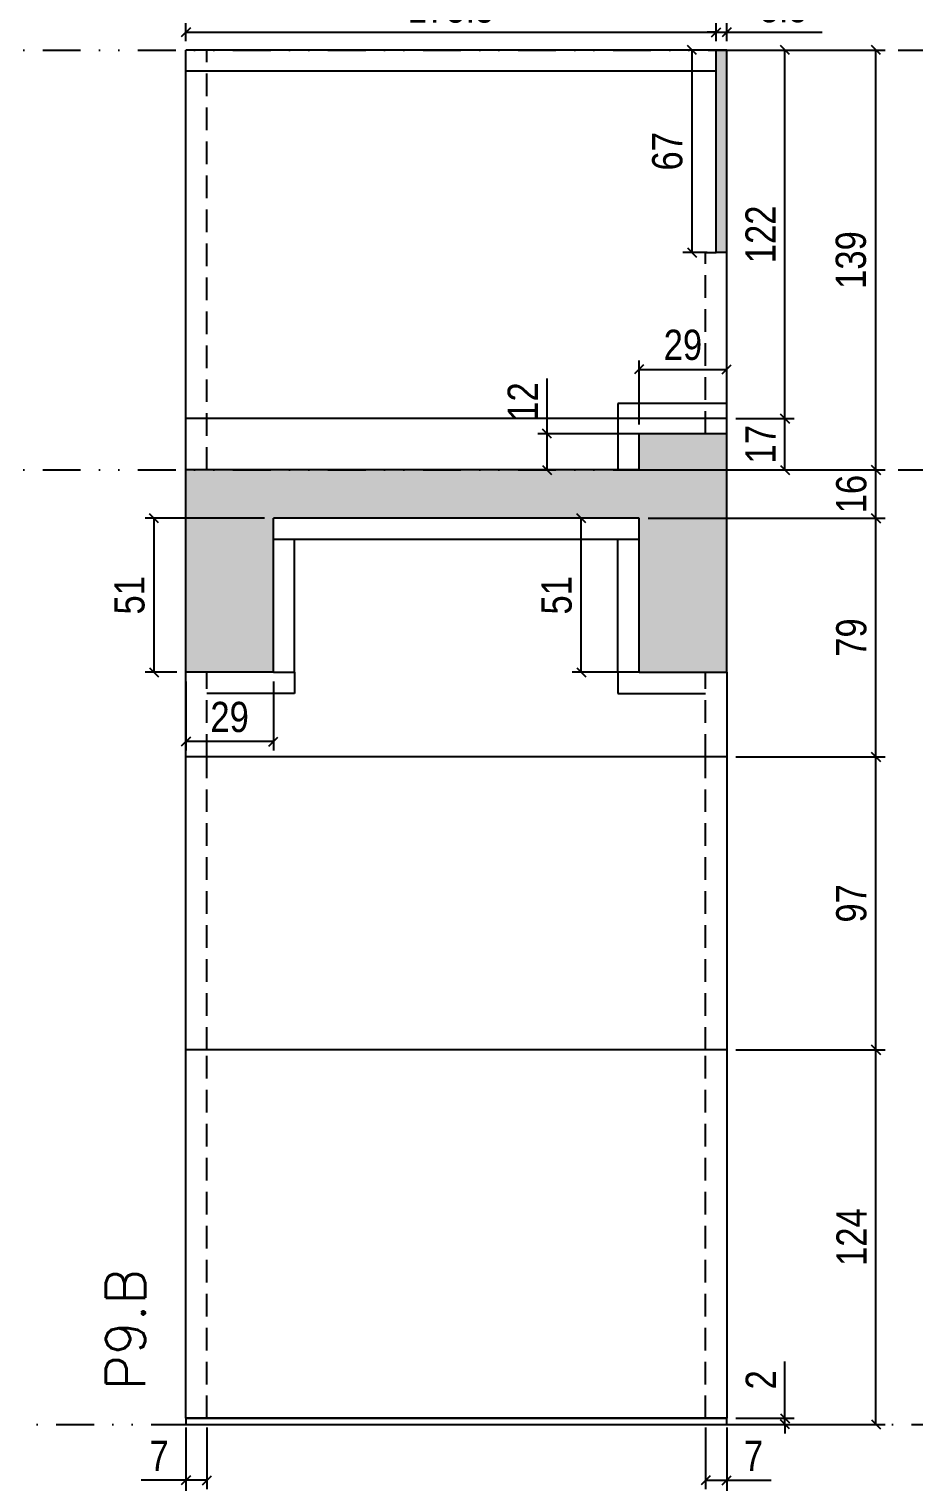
# Model space of a CAD drawing. Extents: x 14400 to 24104, y -21631 to 6985.
# Drawn here: x 20002.8 to 20295.6, y 2809.2 to 3290.3 of the extents above; entities that cross this region are included whole.
import ezdxf

# ---------------------------------------------------------------- set-up
doc = ezdxf.new("R2010")
doc.units = 0
doc.linetypes.add('DIVIDE2', pattern=[0.625, 0.25, -0.125, 0, -0.125, 0, -0.125])
doc.linetypes.add('HIDDEN', pattern=[0.375, 0.25, -0.125])
for name, color, linetype in [('COTA', 241, 'Continuous'), ('Nível', 160, 'Continuous'), ('Painéis', 200, 'Continuous'), ('SARR_2.2x10', 60, 'Continuous'), ('SARR_2.2x7', 40, 'Continuous')]:
    doc.layers.add(name, color=color, linetype=linetype)
doc.layers.add('Texto Seção', color=7, linetype='Continuous', lineweight=15)
doc.styles.add('COTA TECNICA', font='techl___.ttf', dxfattribs={"height": 10})
doc.styles.add('COTA TECNICA-50', font='techl___.ttf', dxfattribs={"height": 10})
doc.styles.add('REGUA-120', font='ROMANS.shx', dxfattribs={"height": 15})
doc.dimstyles.new('COTA PAINEL-50', dxfattribs={"dimtxt": 10, "dimasz": 3, "dimexe": 3, "dimexo": 3, "dimgap": 3, "dimtad": 1, "dimdec": 1, "dimzin": 12, "dimdsep": 46, "dimtxsty": 'COTA TECNICA-50', "dimblk1": 'OBLIQUE', "dimblk2": 'OBLIQUE', "dimsah": 1, "dimcen": 0.9, "dimclrd": 4, "dimclre": 4, "dimclrt": 240, "dimadec": 1, "dimazin": 3, "dimtfac": 1, "dimtdec": 1, "dimtmove": 0, "dimatfit": 3, "dimfxl": 1, "dimtolj": 1, "dimtzin": 12, "dimarcsym": 0})
doc.dimstyles.new('PAINEL', dxfattribs={"dimtxt": 10, "dimasz": 3, "dimexe": 3, "dimexo": 3, "dimgap": 3, "dimtad": 1, "dimdec": 1, "dimzin": 12, "dimdsep": 46, "dimtxsty": 'COTA TECNICA', "dimblk1": 'OBLIQUE', "dimblk2": 'OBLIQUE', "dimsah": 1, "dimcen": 0.9, "dimclrd": 4, "dimclre": 4, "dimclrt": 240, "dimadec": 1, "dimazin": 3, "dimtfac": 1, "dimtdec": 1, "dimtmove": 0, "dimatfit": 3, "dimfxl": 1, "dimtolj": 1, "dimtzin": 12, "dimarcsym": 0})

# ---------------------------------------------------------------- blocks, each defined once
blk = doc.blocks.new('_Oblique')
at = {"color": 0, "linetype": 'ByBlock', "lineweight": -2}
blk.add_line((-0.5, -0.5), (0.5, 0.5), dxfattribs=at)
blk = doc.blocks.new('*D1096')
at = {"layer": 'COTA', "color": 4, "lineweight": -2, "transparency": 16777216}
for p, q in [((20054.63, 2827.29), (20054.63, 2784.61)), ((20233.63, 2827.29), (20233.63, 2784.61)), ((20233.63, 2787.61), (20054.63, 2787.61))]:
    blk.add_line(p, q, dxfattribs=at)
at = {"layer": 'Defpoints', "color": 0, "transparency": 16777216}
for p in [(20054.63, 2830.29), (20233.63, 2830.29), (20054.63, 2787.61)]:
    blk.add_point(p, dxfattribs=at)
at = {"layer": 'COTA', "color": 4, "lineweight": -2, "transparency": 16777216, "xscale": 3, "yscale": 3, "zscale": 3, "rotation": 180}
blk.add_blockref('_Oblique', (20054.63, 2787.61), dxfattribs=at)
at = {"layer": 'COTA', "color": 4, "lineweight": -2, "transparency": 16777216, "xscale": 3, "yscale": 3, "zscale": 3}
blk.add_blockref('_Oblique', (20233.63, 2787.61), dxfattribs=at)
at = {"layer": 'COTA', "color": 240, "transparency": 16777216, "insert": (20144.13, 2795.71), "char_height": 10, "attachment_point": 5, "style": 'COTA TECNICA'}
blk.add_mtext('\\A1;179', dxfattribs=at)
blk = doc.blocks.new('*D1097')
at = {"layer": 'COTA', "color": 4, "lineweight": -2, "transparency": 16777216}
for p, q in [((20226.63, 2827.29), (20226.63, 2806.78)), ((20233.63, 2825.29), (20233.63, 2806.78)), ((20226.63, 2809.78), (20233.63, 2809.78)), ((20233.63, 2809.78), (20248.36, 2809.78))]:
    blk.add_line(p, q, dxfattribs=at)
at = {"layer": 'Defpoints', "color": 0, "transparency": 16777216}
for p in [(20226.63, 2830.29), (20233.63, 2828.29), (20233.63, 2809.78)]:
    blk.add_point(p, dxfattribs=at)
at = {"layer": 'COTA', "color": 4, "lineweight": -2, "transparency": 16777216, "xscale": 3, "yscale": 3, "zscale": 3, "rotation": 180}
blk.add_blockref('_Oblique', (20226.63, 2809.78), dxfattribs=at)
at = {"layer": 'COTA', "color": 4, "lineweight": -2, "transparency": 16777216, "xscale": 3, "yscale": 3, "zscale": 3}
blk.add_blockref('_Oblique', (20233.63, 2809.78), dxfattribs=at)
at = {"layer": 'COTA', "color": 240, "transparency": 16777216, "insert": (20242.5, 2817.85), "char_height": 10, "attachment_point": 5, "style": 'COTA TECNICA-50'}
blk.add_mtext('\\A1;7', dxfattribs=at)
blk = doc.blocks.new('*D1098')
at = {"layer": 'COTA', "color": 4, "lineweight": -2, "transparency": 16777216}
for p, q in [((20054.63, 2825.29), (20054.63, 2806.78)), ((20061.63, 2827.29), (20061.63, 2806.78)), ((20054.63, 2809.78), (20039.9, 2809.78)), ((20061.63, 2809.78), (20054.63, 2809.78))]:
    blk.add_line(p, q, dxfattribs=at)
at = {"layer": 'Defpoints', "color": 0, "transparency": 16777216}
for p in [(20061.63, 2830.29), (20054.63, 2828.29), (20054.63, 2809.78)]:
    blk.add_point(p, dxfattribs=at)
at = {"layer": 'COTA', "color": 4, "lineweight": -2, "transparency": 16777216, "xscale": 3, "yscale": 3, "zscale": 3, "rotation": 180}
blk.add_blockref('_Oblique', (20054.63, 2809.78), dxfattribs=at)
at = {"layer": 'COTA', "color": 4, "lineweight": -2, "transparency": 16777216, "xscale": 3, "yscale": 3, "zscale": 3}
blk.add_blockref('_Oblique', (20061.63, 2809.78), dxfattribs=at)
at = {"layer": 'COTA', "color": 240, "transparency": 16777216, "insert": (20045.77, 2817.85), "char_height": 10, "attachment_point": 5, "style": 'COTA TECNICA-50'}
blk.add_mtext('\\A1;7', dxfattribs=at)
blk = doc.blocks.new('*D1118')
at = {"layer": 'COTA', "color": 4, "linetype": 'ByBlock', "lineweight": -2, "transparency": 16777216}
for p, q in [((20236.63, 2952.29), (20286, 2952.29)), ((20283, 2828.29), (20283, 2952.29)), ((20236.63, 2828.29), (20286, 2828.29))]:
    blk.add_line(p, q, dxfattribs=at)
at = {"layer": 'Defpoints', "color": 0, "linetype": 'ByBlock', "transparency": 16777216}
for p in [(20233.63, 2952.29), (20283, 2952.29), (20233.63, 2828.29)]:
    blk.add_point(p, dxfattribs=at)
at = {"layer": 'COTA', "color": 4, "linetype": 'ByBlock', "lineweight": -2, "transparency": 16777216, "xscale": 3, "yscale": 3, "zscale": 3}
for p, rotation in [((20283, 2952.29), 90), ((20283, 2828.29), 270)]:
    blk.add_blockref('_Oblique', p, dxfattribs=dict(at, rotation=rotation))
at = {"layer": 'COTA', "color": 240, "linetype": 'ByBlock', "transparency": 16777216, "insert": (20274.93, 2890.29), "char_height": 10, "attachment_point": 5, "rotation": 90, "style": 'COTA TECNICA'}
blk.add_mtext('\\A1;124', dxfattribs=at)
blk = doc.blocks.new('*D1099')
at = {"layer": 'COTA', "color": 4, "lineweight": -2, "transparency": 16777216}
for p, q in [((20252.89, 2830.29), (20252.89, 2849.09)), ((20236.63, 2830.29), (20255.89, 2830.29)), ((20252.89, 2828.29), (20252.89, 2830.29)), ((20236.63, 2828.29), (20255.89, 2828.29)), ((20252.89, 2828.29), (20252.89, 2825.29))]:
    blk.add_line(p, q, dxfattribs=at)
at = {"layer": 'Defpoints', "color": 0, "transparency": 16777216}
for p in [(20233.63, 2830.29), (20233.63, 2828.29), (20252.89, 2828.29)]:
    blk.add_point(p, dxfattribs=at)
at = {"layer": 'COTA', "color": 4, "lineweight": -2, "transparency": 16777216, "xscale": 3, "yscale": 3, "zscale": 3}
for p, rotation in [((20252.89, 2830.29), 270), ((20252.89, 2828.29), 90)]:
    blk.add_blockref('_Oblique', p, dxfattribs=dict(at, rotation=rotation))
at = {"layer": 'COTA', "color": 240, "transparency": 16777216, "insert": (20244.89, 2843.03), "char_height": 10, "attachment_point": 5, "rotation": 90, "style": 'COTA TECNICA-50'}
blk.add_mtext('\\A1;2', dxfattribs=at)
blk = doc.blocks.new('*D1119')
at = {"layer": 'COTA', "color": 4, "linetype": 'ByBlock', "lineweight": -2, "transparency": 16777216}
for p, q in [((20236.63, 2952.29), (20286, 2952.29)), ((20283, 2828.29), (20283, 2952.29)), ((20236.63, 2828.29), (20286, 2828.29))]:
    blk.add_line(p, q, dxfattribs=at)
at = {"layer": 'Defpoints', "color": 0, "linetype": 'ByBlock', "transparency": 16777216}
for p in [(20233.63, 2952.29), (20283, 2952.29), (20233.63, 2828.29)]:
    blk.add_point(p, dxfattribs=at)
at = {"layer": 'COTA', "color": 4, "linetype": 'ByBlock', "lineweight": -2, "transparency": 16777216, "xscale": 3, "yscale": 3, "zscale": 3}
for p, rotation in [((20283, 2952.29), 90), ((20283, 2828.29), 270)]:
    blk.add_blockref('_Oblique', p, dxfattribs=dict(at, rotation=rotation))
at = {"layer": 'COTA', "color": 240, "linetype": 'ByBlock', "transparency": 16777216, "insert": (20274.93, 2890.29), "char_height": 10, "attachment_point": 5, "rotation": 90, "style": 'COTA TECNICA'}
blk.add_mtext('\\A1;124', dxfattribs=at)
blk = doc.blocks.new('*D1120')
at = {"layer": 'COTA', "color": 4, "lineweight": -2, "transparency": 16777216}
for p, q in [((20236.63, 3049.29), (20286, 3049.29)), ((20283, 2952.29), (20283, 3049.29)), ((20236.63, 2952.29), (20286, 2952.29))]:
    blk.add_line(p, q, dxfattribs=at)
at = {"layer": 'Defpoints', "color": 0, "transparency": 16777216}
for p in [(20233.63, 3049.29), (20283, 3049.29), (20233.63, 2952.29)]:
    blk.add_point(p, dxfattribs=at)
at = {"layer": 'COTA', "color": 4, "lineweight": -2, "transparency": 16777216, "xscale": 3, "yscale": 3, "zscale": 3}
for p, rotation in [((20283, 3049.29), 90), ((20283, 2952.29), 270)]:
    blk.add_blockref('_Oblique', p, dxfattribs=dict(at, rotation=rotation))
at = {"layer": 'COTA', "color": 240, "transparency": 16777216, "insert": (20274.9, 3000.79), "char_height": 10, "attachment_point": 5, "rotation": 90, "style": 'COTA TECNICA'}
blk.add_mtext('\\A1;97', dxfattribs=at)
blk = doc.blocks.new('*D1121')
at = {"layer": 'COTA', "color": 4, "lineweight": -2, "transparency": 16777216}
for p, q in [((20054.63, 3074.29), (20054.63, 3051.35)), ((20083.63, 3074.29), (20083.63, 3051.35)), ((20083.63, 3054.35), (20054.63, 3054.35))]:
    blk.add_line(p, q, dxfattribs=at)
at = {"layer": 'Defpoints', "color": 0, "transparency": 16777216}
for p in [(20054.63, 3077.29), (20083.63, 3077.29), (20054.63, 3054.35)]:
    blk.add_point(p, dxfattribs=at)
at = {"layer": 'COTA', "color": 4, "lineweight": -2, "transparency": 16777216, "xscale": 3, "yscale": 3, "zscale": 3, "rotation": 180}
blk.add_blockref('_Oblique', (20054.63, 3054.35), dxfattribs=at)
at = {"layer": 'COTA', "color": 4, "lineweight": -2, "transparency": 16777216, "xscale": 3, "yscale": 3, "zscale": 3}
blk.add_blockref('_Oblique', (20083.63, 3054.35), dxfattribs=at)
at = {"layer": 'COTA', "color": 240, "transparency": 16777216, "insert": (20069.13, 3062.44), "char_height": 10, "attachment_point": 5, "style": 'COTA TECNICA'}
blk.add_mtext('\\A1;29', dxfattribs=at)
blk = doc.blocks.new('*D1122')
at = {"layer": 'COTA', "color": 4, "lineweight": -2, "transparency": 16777216}
for p, q in [((20054.63, 3286.29), (20054.63, 3292.22)), ((20230.13, 3286.29), (20230.13, 3292.22)), ((20054.63, 3289.22), (20230.13, 3289.22))]:
    blk.add_line(p, q, dxfattribs=at)
at = {"layer": 'Defpoints', "color": 0, "transparency": 16777216}
for p in [(20230.13, 3289.22), (20054.63, 3283.29), (20230.13, 3283.29)]:
    blk.add_point(p, dxfattribs=at)
at = {"layer": 'COTA', "color": 4, "lineweight": -2, "transparency": 16777216, "xscale": 3, "yscale": 3, "zscale": 3, "rotation": 180}
blk.add_blockref('_Oblique', (20054.63, 3289.22), dxfattribs=at)
at = {"layer": 'COTA', "color": 4, "lineweight": -2, "transparency": 16777216, "xscale": 3, "yscale": 3, "zscale": 3}
blk.add_blockref('_Oblique', (20230.13, 3289.22), dxfattribs=at)
at = {"layer": 'COTA', "color": 240, "transparency": 16777216, "insert": (20142.38, 3297.33), "char_height": 10, "attachment_point": 5, "style": 'COTA TECNICA'}
blk.add_mtext('\\A1;175.5', dxfattribs=at)
blk = doc.blocks.new('*D1123')
at = {"layer": 'COTA', "color": 4, "lineweight": -2, "transparency": 16777216}
for p, q in [((20230.13, 3286.29), (20230.13, 3292.22)), ((20233.63, 3286.29), (20233.63, 3292.22)), ((20230.13, 3289.22), (20227.13, 3289.22)), ((20230.13, 3289.22), (20233.63, 3289.22)), ((20233.63, 3289.22), (20265.24, 3289.22))]:
    blk.add_line(p, q, dxfattribs=at)
at = {"layer": 'Defpoints', "color": 0, "transparency": 16777216}
for p in [(20233.63, 3289.22), (20230.13, 3283.29), (20233.63, 3283.29)]:
    blk.add_point(p, dxfattribs=at)
at = {"layer": 'COTA', "color": 4, "lineweight": -2, "transparency": 16777216, "xscale": 3, "yscale": 3, "zscale": 3}
blk.add_blockref('_Oblique', (20230.13, 3289.22), dxfattribs=at)
at = {"layer": 'COTA', "color": 4, "lineweight": -2, "transparency": 16777216, "xscale": 3, "yscale": 3, "zscale": 3, "rotation": 180}
blk.add_blockref('_Oblique', (20233.63, 3289.22), dxfattribs=at)
at = {"layer": 'COTA', "color": 240, "transparency": 16777216, "insert": (20252.44, 3297.44), "char_height": 10, "attachment_point": 5, "style": 'COTA TECNICA'}
blk.add_mtext('\\A1;3.5', dxfattribs=at)
blk = doc.blocks.new('*D1124')
at = {"layer": 'COTA', "color": 4, "lineweight": -2, "transparency": 16777216}
for p, q in [((20174.17, 3156.29), (20174.17, 3174.6)), ((20201.63, 3156.29), (20171.17, 3156.29)), ((20174.17, 3144.29), (20174.17, 3156.29)), ((20201.63, 3144.29), (20171.17, 3144.29))]:
    blk.add_line(p, q, dxfattribs=at)
at = {"layer": 'Defpoints', "color": 0, "transparency": 16777216}
for p in [(20174.17, 3156.29), (20204.63, 3156.29), (20204.63, 3144.29)]:
    blk.add_point(p, dxfattribs=at)
at = {"layer": 'COTA', "color": 4, "lineweight": -2, "transparency": 16777216, "xscale": 3, "yscale": 3, "zscale": 3}
for p, rotation in [((20174.17, 3156.29), 90), ((20174.17, 3144.29), 270)]:
    blk.add_blockref('_Oblique', p, dxfattribs=dict(at, rotation=rotation))
at = {"layer": 'COTA', "color": 240, "transparency": 16777216, "insert": (20166.12, 3166.94), "char_height": 10, "attachment_point": 5, "rotation": 90, "style": 'COTA TECNICA'}
blk.add_mtext('\\A1;12', dxfattribs=at)
blk = doc.blocks.new('*D1135')
at = {"layer": 'COTA', "color": 4, "lineweight": -2, "transparency": 16777216}
for p, q in [((20204.63, 3159.29), (20204.63, 3180.56)), ((20233.63, 3159.29), (20233.63, 3180.56)), ((20204.63, 3177.56), (20233.63, 3177.56))]:
    blk.add_line(p, q, dxfattribs=at)
at = {"layer": 'Defpoints', "color": 0, "transparency": 16777216}
for p in [(20233.63, 3177.56), (20204.63, 3156.29), (20233.63, 3156.29)]:
    blk.add_point(p, dxfattribs=at)
at = {"layer": 'COTA', "color": 4, "lineweight": -2, "transparency": 16777216, "xscale": 3, "yscale": 3, "zscale": 3, "rotation": 180}
blk.add_blockref('_Oblique', (20204.63, 3177.56), dxfattribs=at)
at = {"layer": 'COTA', "color": 4, "lineweight": -2, "transparency": 16777216, "xscale": 3, "yscale": 3, "zscale": 3}
blk.add_blockref('_Oblique', (20233.63, 3177.56), dxfattribs=at)
at = {"layer": 'COTA', "color": 240, "transparency": 16777216, "insert": (20219.13, 3185.65), "char_height": 10, "attachment_point": 5, "style": 'COTA TECNICA'}
blk.add_mtext('\\A1;29', dxfattribs=at)
blk = doc.blocks.new('*D1145')
at = {"layer": 'COTA', "color": 4, "lineweight": -2, "transparency": 16777216}
for p, q in [((20080.63, 3128.29), (20041.14, 3128.29)), ((20044.14, 3077.29), (20044.14, 3128.29)), ((20051.63, 3077.29), (20041.14, 3077.29))]:
    blk.add_line(p, q, dxfattribs=at)
at = {"layer": 'Defpoints', "color": 0, "transparency": 16777216}
for p in [(20044.14, 3128.29), (20083.63, 3128.29), (20054.63, 3077.29)]:
    blk.add_point(p, dxfattribs=at)
at = {"layer": 'COTA', "color": 4, "lineweight": -2, "transparency": 16777216, "xscale": 3, "yscale": 3, "zscale": 3}
for p, rotation in [((20044.14, 3128.29), 90), ((20044.14, 3077.29), 270)]:
    blk.add_blockref('_Oblique', p, dxfattribs=dict(at, rotation=rotation))
at = {"layer": 'COTA', "color": 240, "transparency": 16777216, "insert": (20036.03, 3102.79), "char_height": 10, "attachment_point": 5, "rotation": 90, "style": 'COTA TECNICA'}
blk.add_mtext('\\A1;51', dxfattribs=at)
blk = doc.blocks.new('*D1146')
at = {"layer": 'COTA', "color": 4, "lineweight": -2, "transparency": 16777216}
for p, q in [((20201.63, 3128.29), (20182.49, 3128.29)), ((20185.49, 3077.29), (20185.49, 3128.29)), ((20201.63, 3077.29), (20182.49, 3077.29))]:
    blk.add_line(p, q, dxfattribs=at)
at = {"layer": 'Defpoints', "color": 0, "transparency": 16777216}
for p in [(20185.49, 3128.29), (20204.63, 3128.29), (20204.63, 3077.29)]:
    blk.add_point(p, dxfattribs=at)
at = {"layer": 'COTA', "color": 4, "lineweight": -2, "transparency": 16777216, "xscale": 3, "yscale": 3, "zscale": 3}
for p, rotation in [((20185.49, 3128.29), 90), ((20185.49, 3077.29), 270)]:
    blk.add_blockref('_Oblique', p, dxfattribs=dict(at, rotation=rotation))
at = {"layer": 'COTA', "color": 240, "transparency": 16777216, "insert": (20177.38, 3102.79), "char_height": 10, "attachment_point": 5, "rotation": 90, "style": 'COTA TECNICA'}
blk.add_mtext('\\A1;51', dxfattribs=at)
blk = doc.blocks.new('*D1147')
at = {"layer": 'COTA', "color": 4, "lineweight": -2, "transparency": 16777216}
for p, q in [((20207.63, 3128.29), (20286, 3128.29)), ((20283, 3049.29), (20283, 3128.29)), ((20236.63, 3049.29), (20286, 3049.29))]:
    blk.add_line(p, q, dxfattribs=at)
at = {"layer": 'Defpoints', "color": 0, "transparency": 16777216}
for p in [(20204.63, 3128.29), (20283, 3128.29), (20233.63, 3049.29)]:
    blk.add_point(p, dxfattribs=at)
at = {"layer": 'COTA', "color": 4, "lineweight": -2, "transparency": 16777216, "xscale": 3, "yscale": 3, "zscale": 3}
for p, rotation in [((20283, 3128.29), 90), ((20283, 3049.29), 270)]:
    blk.add_blockref('_Oblique', p, dxfattribs=dict(at, rotation=rotation))
at = {"layer": 'COTA', "color": 240, "transparency": 16777216, "insert": (20274.9, 3088.79), "char_height": 10, "attachment_point": 5, "rotation": 90, "style": 'COTA TECNICA'}
blk.add_mtext('\\A1;79', dxfattribs=at)
blk = doc.blocks.new('*D1148')
at = {"layer": 'COTA', "color": 4, "lineweight": -2, "transparency": 16777216}
for p, q in [((20207.63, 3144.29), (20286, 3144.29)), ((20283, 3128.29), (20283, 3144.29)), ((20207.63, 3128.29), (20286, 3128.29))]:
    blk.add_line(p, q, dxfattribs=at)
at = {"layer": 'Defpoints', "color": 0, "transparency": 16777216}
for p in [(20204.63, 3144.29), (20283, 3144.29), (20204.63, 3128.29)]:
    blk.add_point(p, dxfattribs=at)
at = {"layer": 'COTA', "color": 4, "lineweight": -2, "transparency": 16777216, "xscale": 3, "yscale": 3, "zscale": 3}
for p, rotation in [((20283, 3144.29), 90), ((20283, 3128.29), 270)]:
    blk.add_blockref('_Oblique', p, dxfattribs=dict(at, rotation=rotation))
at = {"layer": 'COTA', "color": 240, "transparency": 16777216, "insert": (20274.9, 3136.29), "char_height": 10, "attachment_point": 5, "rotation": 90, "style": 'COTA TECNICA'}
blk.add_mtext('\\A1;16', dxfattribs=at)
blk = doc.blocks.new('*D1149')
at = {"layer": 'COTA', "color": 4, "lineweight": -2, "transparency": 16777216}
for p, q in [((20236.63, 3283.29), (20286, 3283.29)), ((20283, 3144.29), (20283, 3283.29)), ((20207.63, 3144.29), (20286, 3144.29))]:
    blk.add_line(p, q, dxfattribs=at)
at = {"layer": 'Defpoints', "color": 0, "transparency": 16777216}
for p in [(20233.63, 3283.29), (20283, 3283.29), (20204.63, 3144.29)]:
    blk.add_point(p, dxfattribs=at)
at = {"layer": 'COTA', "color": 4, "lineweight": -2, "transparency": 16777216, "xscale": 3, "yscale": 3, "zscale": 3}
for p, rotation in [((20283, 3283.29), 90), ((20283, 3144.29), 270)]:
    blk.add_blockref('_Oblique', p, dxfattribs=dict(at, rotation=rotation))
at = {"layer": 'COTA', "color": 240, "transparency": 16777216, "insert": (20274.75, 3213.79), "char_height": 10, "attachment_point": 5, "rotation": 90, "style": 'COTA TECNICA'}
blk.add_mtext('\\A1;139', dxfattribs=at)
blk = doc.blocks.new('*D1150')
at = {"layer": 'COTA', "color": 4, "lineweight": -2, "transparency": 16777216}
for p, q in [((20227.13, 3283.29), (20219.11, 3283.29)), ((20222.11, 3283.29), (20222.11, 3216.29)), ((20227.13, 3216.29), (20219.11, 3216.29))]:
    blk.add_line(p, q, dxfattribs=at)
at = {"layer": 'Defpoints', "color": 0, "transparency": 16777216}
for p in [(20230.13, 3283.29), (20222.11, 3216.29), (20230.13, 3216.29)]:
    blk.add_point(p, dxfattribs=at)
at = {"layer": 'COTA', "color": 4, "lineweight": -2, "transparency": 16777216, "xscale": 3, "yscale": 3, "zscale": 3}
for p, rotation in [((20222.11, 3283.29), 90), ((20222.11, 3216.29), 270)]:
    blk.add_blockref('_Oblique', p, dxfattribs=dict(at, rotation=rotation))
at = {"layer": 'COTA', "color": 240, "transparency": 16777216, "insert": (20214.01, 3249.79), "char_height": 10, "attachment_point": 5, "rotation": 90, "style": 'COTA TECNICA'}
blk.add_mtext('\\A1;67', dxfattribs=at)
blk = doc.blocks.new('*D1151')
at = {"layer": 'COTA', "color": 4, "lineweight": -2, "transparency": 16777216}
for p, q in [((20236.63, 3161.29), (20255.89, 3161.29)), ((20252.89, 3144.29), (20252.89, 3161.29)), ((20207.63, 3144.29), (20255.89, 3144.29))]:
    blk.add_line(p, q, dxfattribs=at)
at = {"layer": 'Defpoints', "color": 0, "transparency": 16777216}
for p in [(20233.63, 3161.29), (20252.89, 3161.29), (20204.63, 3144.29)]:
    blk.add_point(p, dxfattribs=at)
at = {"layer": 'COTA', "color": 4, "lineweight": -2, "transparency": 16777216, "xscale": 3, "yscale": 3, "zscale": 3}
for p, rotation in [((20252.89, 3161.29), 90), ((20252.89, 3144.29), 270)]:
    blk.add_blockref('_Oblique', p, dxfattribs=dict(at, rotation=rotation))
at = {"layer": 'COTA', "color": 240, "transparency": 16777216, "insert": (20244.82, 3152.79), "char_height": 10, "attachment_point": 5, "rotation": 90, "style": 'COTA TECNICA'}
blk.add_mtext('\\A1;17', dxfattribs=at)
blk = doc.blocks.new('*D1152')
at = {"layer": 'COTA', "color": 4, "lineweight": -2, "transparency": 16777216}
for p, q in [((20236.63, 3283.29), (20255.89, 3283.29)), ((20252.89, 3161.29), (20252.89, 3283.29)), ((20236.63, 3161.29), (20255.89, 3161.29))]:
    blk.add_line(p, q, dxfattribs=at)
at = {"layer": 'Defpoints', "color": 0, "transparency": 16777216}
for p in [(20233.63, 3283.29), (20252.89, 3283.29), (20233.63, 3161.29)]:
    blk.add_point(p, dxfattribs=at)
at = {"layer": 'COTA', "color": 4, "lineweight": -2, "transparency": 16777216, "xscale": 3, "yscale": 3, "zscale": 3}
for p, rotation in [((20252.89, 3283.29), 90), ((20252.89, 3161.29), 270)]:
    blk.add_blockref('_Oblique', p, dxfattribs=dict(at, rotation=rotation))
at = {"layer": 'COTA', "color": 240, "transparency": 16777216, "insert": (20244.83, 3222.29), "char_height": 10, "attachment_point": 5, "rotation": 90, "style": 'COTA TECNICA'}
blk.add_mtext('\\A1;122', dxfattribs=at)

msp = doc.modelspace()

# ---------------------------------------------------------------- hatches: boundary and pattern name
at = {"layer": 'COTA'}
h = msp.add_hatch(dxfattribs=at)
h.set_pattern_fill('AR-CONC', color=256, scale=0.03)
h.set_pattern_definition([(50, (5056.3828, 0), (5.4655401, -0.4781726), [0.5715, -6.2865]), (355, (5056.383, 0), (-1.0573026, 5.7317054), [0.4572, -5.0292175]), (100.451445, (5056.838, -0.04), (4.4082374, 5.2535326), [0.4857003, -5.3427073]), (46.1842, (5056.383, 1.524), (8.1323712, -1.2612698), [0.85725, -9.42975]), (96.63556, (5057.0605, 1.419), (7.122124, 7.4227837), [0.7285507, -8.0140682]), (351.18415, (5056.383, 1.524), (7.122124, 7.4227837), [0.685799, -7.543792]), (21, (5057.1448, 1.143), (4.5484317, -3.067956), [0.5715, -6.2865]), (326, (5057.145, 1.143), (1.8540609, 5.525639), [0.4572, -5.0292]), (71.451445, (5057.524, 0.8873), (6.4024926, 2.457683), [0.4857003, -5.3426981]), (37.5, (5056.3828, 0), (0.0926581, 2.53665117), [0, -4.96824, 0, -5.1054, 0, -5.04825]), (7.5, (5056.3828, 0), (2.00458988, 3.00541724), [0, -2.91084, 0, -4.85394, 0, -1.92405]), (327.5, (5054.6835, 0), (4.06771786, -0.17186232), [0, -1.905, 0, -5.9436, 0, -7.8867]), (317.5, (5053.9215, 0), (4.44387544, 0.7627947), [0, -2.4765, 0, -3.94716, 0, -5.6007])])
h.paths.add_polyline_path([(20204.63, 3128.29), (20083.63, 3128.29), (20083.63, 3077.29), (20054.63, 3077.29), (20054.63, 3144.29), (20204.63, 3144.29), (20233.63, 3144.29), (20233.63, 3077.29), (20204.63, 3077.29)])
h.paths.add_polyline_path([(20204.63, 3144.29), (20204.63, 3156.29), (20233.63, 3156.29), (20233.63, 3144.29)])
h.paths.add_polyline_path([(20233.63, 3216.29), (20230.13, 3216.29), (20230.13, 3283.29), (20233.63, 3283.29)])

# ---------------------------------------------------------------- linework, layer by layer
for p, q in [((20233.63, 3283.29), (20230.13, 3283.29)), ((20233.63, 3216.29), (20233.63, 3283.29)), ((20226.63, 3216.29), (20230.13, 3216.29)), ((20197.63, 3166.29), (20197.63, 3156.29)), ((20204.63, 3156.29), (20197.63, 3156.29)), ((20197.63, 3156.29), (20197.63, 3156.29)), ((20233.63, 3077.29), (20233.63, 3156.29)), ((20054.63, 3077.29), (20054.63, 3144.29)), ((20083.63, 3077.29), (20090.63, 3077.29)), ((20090.63, 3077.29), (20090.63, 3070.29)), ((20204.63, 3077.29), (20197.63, 3077.29)), ((20197.63, 3077.29), (20197.63, 3070.29))]:
    msp.add_line(p, q, dxfattribs=at)
at = {"layer": 'Nível', "color": 4, "linetype": 'DIVIDE2', "ltscale": 50}
for p, q in [((19724.28, 3283.29), (20626.97, 3283.29)), ((19724.28, 3144.29), (20626.97, 3144.29)), ((19256.97, 2828.29), (20626.97, 2828.29))]:
    msp.add_line(p, q, dxfattribs=at)
at = {"layer": 'Painéis'}
for p, q in [((20054.63, 3144.29), (20054.63, 3283.29)), ((20230.13, 3283.29), (20054.63, 3283.29)), ((20230.13, 3216.29), (20230.13, 3283.29)), ((20233.63, 3216.29), (20230.13, 3216.29)), ((20233.63, 3156.29), (20233.63, 3216.29)), ((20233.63, 3161.29), (20054.63, 3161.29)), ((20204.63, 3144.29), (20204.63, 3156.29)), ((20233.63, 3156.29), (20204.63, 3156.29)), ((20204.63, 3144.29), (20054.63, 3144.29)), ((20204.63, 3128.29), (20083.63, 3128.29)), ((20083.63, 3077.29), (20083.63, 3128.29)), ((20204.63, 3077.29), (20204.63, 3128.29)), ((20054.63, 2830.29), (20054.63, 3077.29)), ((20083.63, 3077.29), (20054.63, 3077.29)), ((20204.63, 3077.29), (20233.63, 3077.29)), ((20233.63, 3077.29), (20233.63, 2830.29)), ((20233.63, 3049.29), (20054.63, 3049.29)), ((20233.63, 2952.29), (20054.63, 2952.29)), ((20054.63, 2830.29), (20233.63, 2830.29))]:
    msp.add_line(p, q, dxfattribs=at)
msp.add_lwpolyline([(20233.63, 2830.29), (20054.63, 2830.29), (20054.63, 2828.29), (20233.63, 2828.29)], close=True, dxfattribs=at)
at = {"layer": 'SARR_2.2x10'}
msp.add_line((20233.63, 3166.29), (20197.63, 3166.29), dxfattribs=at)
at = {"layer": 'SARR_2.2x7', "linetype": 'HIDDEN', "ltscale": 30}
for p, q in [((20061.63, 3144.29), (20061.63, 3283.29)), ((20226.63, 3156.29), (20226.63, 3216.29)), ((20061.63, 3049.29), (20061.63, 3077.29)), ((20226.63, 3049.29), (20226.63, 3077.29)), ((20061.63, 2952.29), (20061.63, 3049.29)), ((20226.63, 2952.29), (20226.63, 3049.29)), ((20061.63, 2830.29), (20061.63, 2952.29)), ((20226.63, 2830.29), (20226.63, 2952.29))]:
    msp.add_line(p, q, dxfattribs=at)
at = {"layer": 'SARR_2.2x7'}
for p, q in [((20230.13, 3276.29), (20054.63, 3276.29)), ((20197.63, 3156.29), (20197.63, 3144.29)), ((20204.63, 3121.29), (20083.63, 3121.29)), ((20090.63, 3077.29), (20090.63, 3121.29)), ((20197.63, 3077.29), (20197.63, 3121.29)), ((20090.63, 3070.29), (20061.63, 3070.29)), ((20197.63, 3070.29), (20226.63, 3070.29))]:
    msp.add_line(p, q, dxfattribs=at)

# ---------------------------------------------------------------- texts
at = {"layer": 'Texto Seção', "insert": (20041.16, 2839.54), "char_height": 13, "width": 285.3299, "attachment_point": 7, "rotation": 90, "style": 'REGUA-120'}
msp.add_mtext('\\pt26;P9.B', dxfattribs=at)

# ---------------------------------------------------------------- dimensions: what is measured, and where the dimension line sits
at = {"layer": 'COTA'}
for base, p1, p2, angle, dimstyle, picture, middle in [((20230.13, 3289.22), (20054.63, 3283.29), (20230.13, 3283.29), 180, 'PAINEL', '*D1122', (20142.38, 3297.33)), ((20233.63, 3289.22), (20230.13, 3283.29), (20233.63, 3283.29), 180, 'PAINEL', '*D1123', (20252.44, 3297.44)), ((20222.11, 3216.29), (20230.13, 3283.29), (20230.13, 3216.29), 90, 'PAINEL', '*D1150', (20214.01, 3249.79)), ((20233.63, 3177.56), (20204.63, 3156.29), (20233.63, 3156.29), 180, 'PAINEL', '*D1135', (20219.13, 3185.65)), ((20174.17, 3156.29), (20204.63, 3144.29), (20204.63, 3156.29), 90, 'PAINEL', '*D1124', (20166.12, 3166.94)), ((20252.89, 3161.29), (20204.63, 3144.29), (20233.63, 3161.29), 90, 'PAINEL', '*D1151', (20244.82, 3152.79)), ((20044.14, 3128.29), (20054.63, 3077.29), (20083.63, 3128.29), 90, 'PAINEL', '*D1145', (20036.03, 3102.79)), ((20185.49, 3128.29), (20204.63, 3077.29), (20204.63, 3128.29), 90, 'PAINEL', '*D1146', (20177.38, 3102.79)), ((20283, 3128.29), (20233.63, 3049.29), (20204.63, 3128.29), 90, 'PAINEL', '*D1147', (20274.9, 3088.79)), ((20054.63, 3054.35), (20083.63, 3077.29), (20054.63, 3077.29), 180, 'PAINEL', '*D1121', (20069.13, 3062.44)), ((20283, 3049.29), (20233.63, 2952.29), (20233.63, 3049.29), 90, 'PAINEL', '*D1120', (20274.9, 3000.79)), ((20054.63, 2809.78), (20061.63, 2830.29), (20054.63, 2828.29), 180, 'COTA PAINEL-50', '*D1098', (20045.77, 2817.85))]:
    dim = msp.add_linear_dim(base=base, p1=p1, p2=p2, angle=angle, dimstyle=dimstyle, dxfattribs=at)
    dim.commit()
    dim.dimension.update_dxf_attribs({"geometry": picture, "text_midpoint": middle})
for base, p1, p2, angle, override, picture, middle in [((20283, 3283.29), (20204.63, 3144.29), (20233.63, 3283.29), 90, {"dimtmove": 1}, '*D1149', (20274.75, 3213.79)), ((20252.89, 3283.29), (20233.63, 3161.29), (20233.63, 3283.29), 90, {"dimtmove": 1}, '*D1152', (20244.83, 3222.29)), ((20054.63, 2787.61), (20233.63, 2830.29), (20054.63, 2830.29), 180, {"dimarcsym": 2}, '*D1096', (20144.13, 2795.71))]:
    dim = msp.add_linear_dim(base=base, p1=p1, p2=p2, angle=angle, dimstyle='PAINEL', override=override, dxfattribs=at)
    dim.commit()
    dim.dimension.update_dxf_attribs({"geometry": picture, "text_midpoint": middle})
dim = msp.add_linear_dim(base=(20283, 3144.29), p1=(20204.63, 3128.29), p2=(20204.63, 3144.29), angle=90, dimstyle='PAINEL', override={"dimtmove": 1}, dxfattribs=at)
dim.commit()
dim.dimension.update_dxf_attribs({"geometry": '*D1148', "text_midpoint": (20283, 3136.29), "dimtype": 160})
at = {"layer": 'COTA', "linetype": 'ByBlock'}
for picture in ['*D1118', '*D1119']:
    dim = msp.add_aligned_dim(p1=(20233.63, 2828.29), p2=(20233.63, 2952.29), distance=-49.37, dimstyle='PAINEL', dxfattribs=at)
    dim.commit()
    dim.dimension.update_dxf_attribs({"geometry": picture, "text_midpoint": (20274.93, 2890.29)})
at = {"layer": 'COTA'}
dim = msp.add_linear_dim(base=(20252.89, 2828.29), p1=(20233.63, 2830.29), p2=(20233.63, 2828.29), angle=90, dimstyle='COTA PAINEL-50', dxfattribs=at)
dim.commit()
dim.dimension.update_dxf_attribs({"geometry": '*D1099', "text_midpoint": (20252.89, 2843.03), "dimtype": 160})
dim = msp.add_linear_dim(base=(20233.63, 2809.78), p1=(20226.63, 2830.29), p2=(20233.63, 2828.29), dimstyle='COTA PAINEL-50', dxfattribs=at)
dim.commit()
dim.dimension.update_dxf_attribs({"geometry": '*D1097', "text_midpoint": (20242.5, 2817.85)})

doc.saveas('drawing.dxf')
